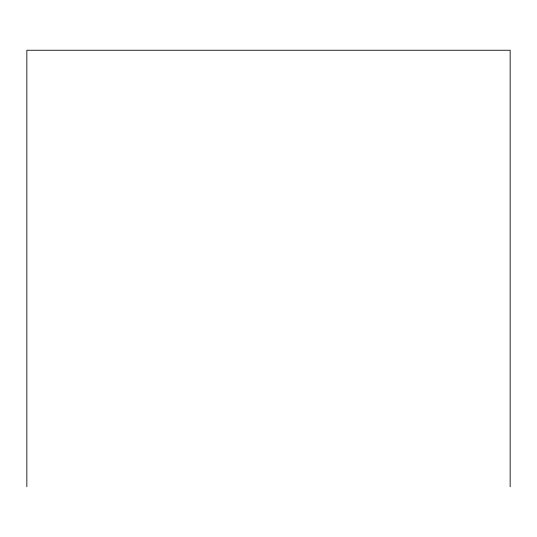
<?xml version="1.0" encoding="UTF-8"?>
<svg xmlns="http://www.w3.org/2000/svg" width="537" height="537" viewBox="0 0 537 537"><rect width="100%" height="100%" fill="white"/><g stroke="black" fill="none" stroke-linecap="round" stroke-linejoin="round"><path stroke-width="0.81" d="M510.15 486.757L510.15 50.243L26.85 50.243L26.85 486.757"/></g></svg>
